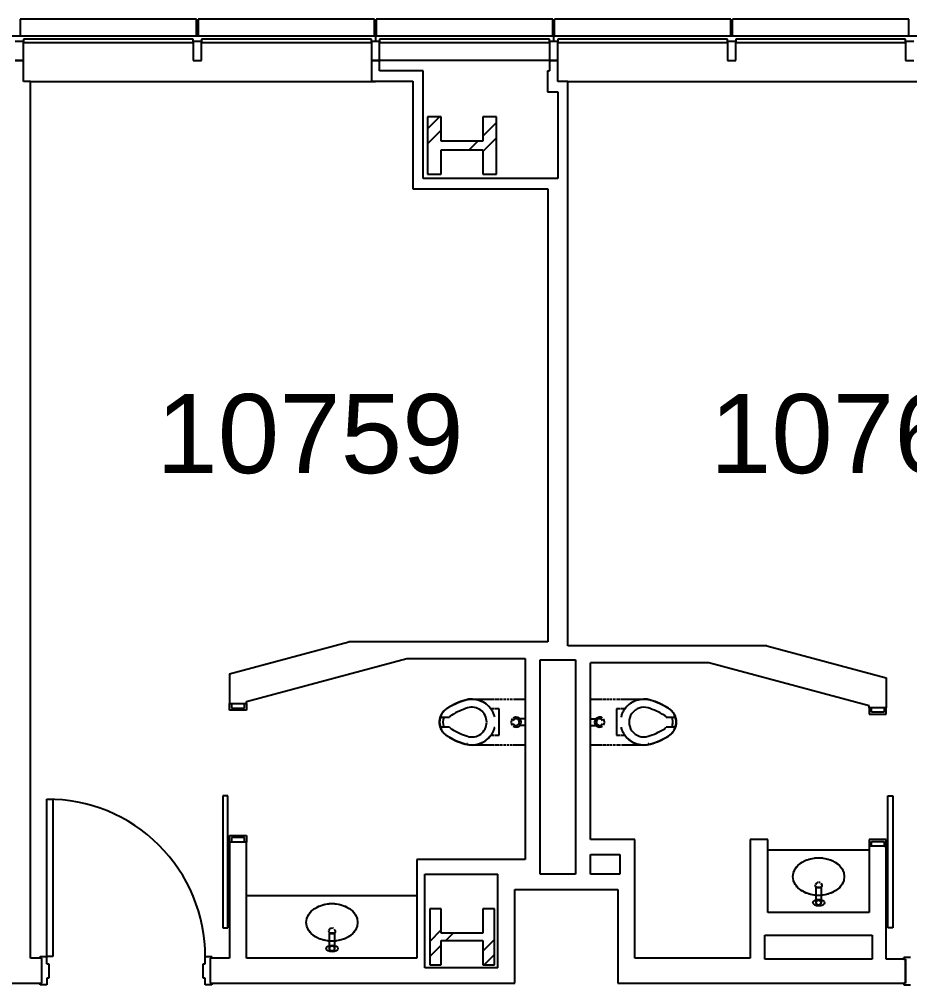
# Model space of a CAD drawing. Header units: inches. Extents: x -59 to 5673, y -29 to 4299.
# Drawn here: x 1363.3 to 1633.3, y 3964.6 to 4257.3 of the extents above; entities that cross this region are included whole.
import ezdxf

# ---------------------------------------------------------------- set-up
doc = ezdxf.new("R2010")
doc.units = ezdxf.units.IN
doc.header["$LTSCALE"] = 96
doc.header["$MEASUREMENT"] = 0
for name, color, linetype in [('A-ANNO-ROOM', 4, 'Continuous'), ('A-COLS', 5, 'Continuous'), ('A-DOOR', 2, 'Continuous'), ('A-FLOR-CASE', 3, 'Continuous'), ('A-FLOR-PFIX', 2, 'Continuous'), ('A-GLAZ', 2, 'Continuous'), ('A-WALL-FULL', 6, 'Continuous')]:
    doc.layers.add(name, color=color, linetype=linetype)
doc.styles.add('ARIAL', font='arial.ttf')

msp = doc.modelspace()

# ---------------------------------------------------------------- linework, layer by layer
at = {"layer": 'A-COLS'}
for p, q in [((1491.29, 4227.78), (1487.13, 4227.78)), ((1487.13, 4227.78), (1487.13, 4210.38)), ((1487.13, 4224.14), (1490.76, 4227.78)), ((1491.29, 4220.38), (1491.29, 4227.78)), ((1508.03, 4227.78), (1503.87, 4227.78)), ((1503.87, 4227.78), (1503.87, 4220.38)), ((1508.03, 4210.38), (1508.03, 4227.78)), ((1503.87, 4221.87), (1508.03, 4226.03)), ((1487.13, 4219.53), (1491.29, 4223.69)), ((1503.87, 4220.38), (1491.29, 4220.38)), ((1499.77, 4217.78), (1502.37, 4220.38)), ((1503.87, 4217.27), (1508.03, 4221.43)), ((1491.29, 4210.38), (1491.29, 4217.78)), ((1491.29, 4217.78), (1503.87, 4217.78)), ((1503.87, 4217.78), (1503.87, 4210.38)), ((1487.13, 4210.38), (1491.29, 4210.38)), ((1503.87, 4210.38), (1508.03, 4210.38)), ((1491.28, 3987.58), (1487.78, 3987.58)), ((1487.78, 3987.58), (1487.78, 3970.58)), ((1491.28, 3980.17), (1491.28, 3987.58)), ((1507.38, 3987.58), (1503.88, 3987.58)), ((1503.88, 3987.58), (1503.88, 3980.17)), ((1507.38, 3970.58), (1507.38, 3987.58)), ((1487.78, 3977.7), (1491.28, 3981.2)), ((1503.88, 3980.17), (1491.28, 3980.17)), ((1492.67, 3977.98), (1494.86, 3980.17)), ((1487.78, 3973.09), (1491.28, 3976.59)), ((1491.28, 3970.58), (1491.28, 3977.98)), ((1491.28, 3977.98), (1503.88, 3977.98)), ((1503.88, 3974.79), (1507.38, 3978.29)), ((1503.88, 3977.98), (1503.88, 3970.58)), ((1504.27, 3970.58), (1507.38, 3973.69)), ((1487.78, 3970.58), (1491.28, 3970.58)), ((1503.88, 3970.58), (1507.38, 3970.58))]:
    msp.add_line(p, q, dxfattribs=at)
at = {"layer": 'A-DOOR'}
for p, q in [((1427.08, 4049.83), (1427.7, 4049.83)), ((1427.08, 4047.83), (1427.08, 4049.83)), ((1427.7, 4049.83), (1427.7, 4048.45)), ((1431.58, 4049.83), (1432.2, 4049.83)), ((1431.58, 4048.45), (1431.58, 4049.83)), ((1432.2, 4049.83), (1432.2, 4047.83)), ((1432.2, 4047.83), (1427.08, 4047.83)), ((1427.7, 4048.45), (1431.58, 4048.45)), ((1621.7, 4048.58), (1621.08, 4048.58)), ((1621.08, 4048.58), (1621.08, 4046.58)), ((1621.08, 4046.58), (1626.2, 4046.58)), ((1621.7, 4047.2), (1621.7, 4048.58)), ((1625.58, 4047.2), (1621.7, 4047.2)), ((1625.58, 4048.58), (1625.58, 4047.2)), ((1626.2, 4048.58), (1625.58, 4048.58)), ((1626.2, 4046.58), (1626.2, 4048.58)), ((1371.7, 4020.83), (1373.45, 4020.83)), ((1371.7, 3973.08), (1371.7, 4020.83)), ((1373.45, 4020.83), (1373.45, 3973.08)), ((1426.58, 4021.83), (1425.08, 4021.83)), ((1425.08, 4021.83), (1425.08, 3981.83)), ((1426.58, 3981.83), (1426.58, 4021.83)), ((1626.7, 3981.83), (1626.7, 4021.83)), ((1626.7, 4021.83), (1628.2, 4021.83)), ((1628.2, 4021.83), (1628.2, 3981.83)), ((1427.08, 4009.83), (1432.2, 4009.83)), ((1427.08, 4007.83), (1427.08, 4009.83)), ((1427.7, 4007.83), (1427.08, 4007.83)), ((1427.7, 4009.2), (1427.7, 4007.83)), ((1431.58, 4009.2), (1427.7, 4009.2)), ((1431.58, 4007.83), (1431.58, 4009.2)), ((1432.2, 4007.83), (1431.58, 4007.83)), ((1432.2, 4009.83), (1432.2, 4007.83)), ((1621.08, 4008.58), (1621.08, 4006.58)), ((1626.2, 4008.58), (1621.08, 4008.58)), ((1621.7, 4006.58), (1621.7, 4007.95)), ((1621.7, 4007.95), (1625.58, 4007.95)), ((1625.58, 4007.95), (1625.58, 4006.58)), ((1626.2, 4006.58), (1626.2, 4008.58)), ((1625.58, 4006.58), (1626.2, 4006.58)), ((1425.08, 3981.83), (1426.58, 3981.83)), ((1628.2, 3981.83), (1626.7, 3981.83)), ((1369.7, 3973.08), (1371.7, 3973.08)), ((1369.7, 3972.58), (1369.7, 3973.08)), ((1369.7, 3972.58), (1369.7, 3972.83)), ((1373.45, 3973.08), (1371.7, 3973.08)), ((1371.7, 3970.89), (1371.7, 3973.08)), ((1419.7, 3973.08), (1421.7, 3973.08)), ((1419.7, 3972.83), (1419.7, 3973.08)), ((1419.7, 3970.89), (1419.7, 3972.83)), ((1421.7, 3972.58), (1421.7, 3973.08)), ((1631.58, 3972.33), (1631.58, 3972.83)), ((1633.58, 3972.83), (1631.58, 3972.83)), ((1370.2, 3972.58), (1369.7, 3972.58)), ((1370.2, 3965.08), (1370.2, 3972.58)), ((1371.7, 3970.89), (1372.32, 3970.89)), ((1372.32, 3970.89), (1372.32, 3966.51)), ((1419.08, 3970.89), (1419.7, 3970.89)), ((1419.08, 3966.51), (1419.08, 3970.89)), ((1421.2, 3972.58), (1421.2, 3965.08)), ((1421.7, 3972.58), (1421.2, 3972.58)), ((1631.58, 3972.33), (1632.08, 3972.33)), ((1632.08, 3972.33), (1632.08, 3965.08)), ((1369.7, 3965.08), (1370.2, 3965.08)), ((1369.7, 3964.58), (1369.7, 3965.08)), ((1371.7, 3964.58), (1369.7, 3964.58)), ((1371.7, 3966.51), (1371.7, 3964.58)), ((1372.32, 3966.51), (1371.7, 3966.51)), ((1419.7, 3966.51), (1419.08, 3966.51)), ((1419.7, 3964.58), (1419.7, 3966.51)), ((1421.7, 3964.58), (1419.7, 3964.58)), ((1421.2, 3965.08), (1421.7, 3965.08)), ((1421.7, 3965.08), (1421.7, 3964.58)), ((1632.08, 3965.08), (1631.58, 3965.08)), ((1631.58, 3965.08), (1631.58, 3964.58)), ((1631.58, 3964.58), (1633.58, 3964.58))]:
    msp.add_line(p, q, dxfattribs=at)
msp.add_arc((1371.92, 3973.04), 47.79, 0.0438, 90.2552, dxfattribs=at)
msp.add_arc((1371.92, 3973.04), 47.79, 0.0438, 90.2552, dxfattribs=at)
at = {"layer": 'A-FLOR-CASE'}
for p, q in [((1590.33, 4005.45), (1621.08, 4005.45)), ((1432.2, 3991.58), (1483.83, 3991.58))]:
    msp.add_line(p, q, dxfattribs=at)
at = {"layer": 'A-FLOR-PFIX'}
for p, q in [((1493.13, 4048.45), (1493.92, 4048.92)), ((1493.92, 4048.92), (1494.73, 4049.36)), ((1494.73, 4049.36), (1495.56, 4049.76)), ((1495.56, 4049.76), (1496.4, 4050.13)), ((1496.4, 4050.13), (1497.26, 4050.47)), ((1497.26, 4050.47), (1498.12, 4050.77)), ((1498.12, 4050.77), (1498.51, 4050.89)), ((1498.51, 4050.89), (1498.78, 4050.97)), ((1498.78, 4050.97), (1499.05, 4051.04)), ((1499.05, 4051.04), (1499.33, 4051.09)), ((1499.33, 4051.09), (1499.6, 4051.14)), ((1499.6, 4051.14), (1499.88, 4051.17)), ((1499.88, 4051.17), (1500.16, 4051.19)), ((1500.16, 4051.19), (1500.44, 4051.2)), ((1500.44, 4051.2), (1500.72, 4051.2)), ((1500.56, 4051.2), (1507.39, 4051.2)), ((1500.72, 4051.2), (1501, 4051.19)), ((1501, 4051.19), (1501.28, 4051.16)), ((1501.28, 4051.16), (1501.56, 4051.13)), ((1501.56, 4051.13), (1501.83, 4051.08)), ((1501.83, 4051.08), (1502.11, 4051.03)), ((1502.11, 4051.03), (1502.38, 4050.96)), ((1502.38, 4050.96), (1502.65, 4050.88)), ((1502.65, 4050.88), (1502.92, 4050.79)), ((1502.92, 4050.79), (1503.18, 4050.7)), ((1503.18, 4050.7), (1503.43, 4050.59)), ((1503.43, 4050.59), (1503.69, 4050.47)), ((1503.69, 4050.47), (1503.94, 4050.34)), ((1503.94, 4050.34), (1504.18, 4050.2)), ((1504.18, 4050.2), (1504.42, 4050.05)), ((1504.42, 4050.05), (1504.65, 4049.89)), ((1504.65, 4049.89), (1504.87, 4049.72)), ((1504.87, 4049.72), (1505.09, 4049.54)), ((1505.09, 4049.54), (1505.3, 4049.36)), ((1505.3, 4049.36), (1505.5, 4049.16)), ((1505.5, 4049.16), (1505.69, 4048.96)), ((1505.69, 4048.96), (1505.88, 4048.75)), ((1505.88, 4048.75), (1506.06, 4048.54)), ((1507.63, 4051.2), (1508.9, 4051.2)), ((1509.14, 4051.2), (1509.9, 4051.2)), ((1510.14, 4051.2), (1510.9, 4051.2)), ((1511.14, 4051.2), (1511.9, 4051.2)), ((1512.15, 4051.2), (1512.9, 4051.2)), ((1513.14, 4051.2), (1516.77, 4051.2)), ((1536.52, 4051.2), (1540.15, 4051.2)), ((1540.39, 4051.2), (1541.14, 4051.2)), ((1541.39, 4051.2), (1542.15, 4051.2)), ((1542.39, 4051.2), (1543.15, 4051.2)), ((1543.39, 4051.2), (1544.15, 4051.2)), ((1544.39, 4051.2), (1545.64, 4051.2)), ((1545.88, 4051.2), (1552.72, 4051.2)), ((1547.27, 4048.6), (1547.45, 4048.82)), ((1547.45, 4048.82), (1547.64, 4049.02)), ((1547.64, 4049.02), (1547.84, 4049.22)), ((1547.84, 4049.22), (1548.05, 4049.41)), ((1548.05, 4049.41), (1548.26, 4049.6)), ((1548.26, 4049.6), (1548.48, 4049.77)), ((1548.48, 4049.77), (1548.7, 4049.94)), ((1548.7, 4049.94), (1548.94, 4050.09)), ((1548.94, 4050.09), (1549.17, 4050.24)), ((1549.17, 4050.24), (1549.42, 4050.38)), ((1549.42, 4050.38), (1549.67, 4050.5)), ((1549.67, 4050.5), (1549.92, 4050.62)), ((1549.92, 4050.62), (1550.18, 4050.73)), ((1550.18, 4050.73), (1550.44, 4050.82)), ((1550.44, 4050.82), (1550.71, 4050.91)), ((1550.71, 4050.91), (1550.98, 4050.98)), ((1550.98, 4050.98), (1551.25, 4051.05)), ((1551.25, 4051.05), (1551.53, 4051.1)), ((1551.53, 4051.1), (1551.8, 4051.14)), ((1551.8, 4051.14), (1552.08, 4051.17)), ((1552.08, 4051.17), (1552.36, 4051.19)), ((1552.36, 4051.19), (1552.64, 4051.2)), ((1552.64, 4051.2), (1552.92, 4051.2)), ((1552.92, 4051.2), (1553.2, 4051.18)), ((1553.2, 4051.18), (1553.48, 4051.16)), ((1553.48, 4051.16), (1553.76, 4051.12)), ((1553.76, 4051.12), (1554.03, 4051.08)), ((1554.03, 4051.08), (1554.31, 4051.02)), ((1554.31, 4051.02), (1554.58, 4050.95)), ((1554.58, 4050.95), (1554.77, 4050.89)), ((1554.77, 4050.89), (1555.64, 4050.61)), ((1555.64, 4050.61), (1556.5, 4050.29)), ((1556.5, 4050.29), (1557.35, 4049.93)), ((1557.35, 4049.93), (1558.19, 4049.54)), ((1558.19, 4049.54), (1559, 4049.12)), ((1559, 4049.12), (1559.8, 4048.66)), ((1491.02, 4045.77), (1491.09, 4045.96)), ((1491.09, 4045.96), (1491.16, 4046.15)), ((1491.16, 4046.15), (1491.24, 4046.33)), ((1491.24, 4046.33), (1491.33, 4046.51)), ((1491.33, 4046.51), (1491.43, 4046.69)), ((1491.43, 4046.69), (1491.53, 4046.86)), ((1491.53, 4046.86), (1491.64, 4047.02)), ((1491.64, 4047.02), (1491.75, 4047.19)), ((1491.75, 4047.19), (1491.88, 4047.35)), ((1491.88, 4047.35), (1492.01, 4047.5)), ((1492.01, 4047.5), (1492.14, 4047.65)), ((1492.14, 4047.65), (1492.28, 4047.79)), ((1492.28, 4047.79), (1492.43, 4047.92)), ((1492.43, 4047.92), (1492.58, 4048.06)), ((1492.58, 4048.06), (1492.74, 4048.18)), ((1492.74, 4048.18), (1492.9, 4048.3)), ((1492.9, 4048.3), (1493.06, 4048.41)), ((1493.06, 4048.41), (1493.13, 4048.45)), ((1506.06, 4048.54), (1506.23, 4048.31)), ((1506.23, 4048.31), (1506.39, 4048.09)), ((1507.41, 4048.2), (1506.31, 4048.2)), ((1506.39, 4048.09), (1506.54, 4047.85)), ((1506.54, 4047.85), (1506.68, 4047.61)), ((1506.68, 4047.61), (1506.81, 4047.36)), ((1506.81, 4047.36), (1506.93, 4047.11)), ((1506.93, 4047.11), (1507.04, 4046.85)), ((1507.04, 4046.85), (1507.14, 4046.59)), ((1507.14, 4046.59), (1507.23, 4046.32)), ((1507.23, 4046.32), (1507.31, 4046.06)), ((1507.31, 4046.06), (1507.38, 4045.78)), ((1508.81, 4048.2), (1507.62, 4048.2)), ((1508.81, 4040.2), (1508.81, 4048.2)), ((1545.66, 4048.2), (1544.47, 4048.2)), ((1544.47, 4048.2), (1544.47, 4040.2)), ((1546.97, 4048.2), (1545.87, 4048.2)), ((1545.89, 4045.73), (1545.92, 4045.87)), ((1545.92, 4045.87), (1545.99, 4046.14)), ((1545.99, 4046.14), (1546.07, 4046.4)), ((1546.07, 4046.4), (1546.17, 4046.67)), ((1546.17, 4046.67), (1546.27, 4046.93)), ((1546.27, 4046.93), (1546.38, 4047.18)), ((1546.38, 4047.18), (1546.51, 4047.43)), ((1546.51, 4047.43), (1546.64, 4047.68)), ((1546.64, 4047.68), (1546.79, 4047.92)), ((1546.79, 4047.92), (1546.94, 4048.15)), ((1546.94, 4048.15), (1547.1, 4048.38)), ((1547.1, 4048.38), (1547.27, 4048.6)), ((1559.8, 4048.66), (1560.15, 4048.45)), ((1560.15, 4048.45), (1560.32, 4048.34)), ((1560.32, 4048.34), (1560.48, 4048.23)), ((1560.48, 4048.23), (1560.64, 4048.1)), ((1560.64, 4048.1), (1560.79, 4047.98)), ((1560.79, 4047.98), (1560.94, 4047.84)), ((1560.94, 4047.84), (1561.08, 4047.7)), ((1561.08, 4047.7), (1561.22, 4047.56)), ((1561.22, 4047.56), (1561.35, 4047.41)), ((1561.35, 4047.41), (1561.48, 4047.25)), ((1561.48, 4047.25), (1561.6, 4047.09)), ((1561.6, 4047.09), (1561.71, 4046.92)), ((1561.71, 4046.92), (1561.81, 4046.75)), ((1561.81, 4046.75), (1561.91, 4046.58)), ((1561.91, 4046.58), (1562, 4046.4)), ((1562, 4046.4), (1562.09, 4046.22)), ((1562.09, 4046.22), (1562.17, 4046.04)), ((1562.17, 4046.04), (1562.24, 4045.85)), ((1562.24, 4045.85), (1562.3, 4045.66)), ((1490.77, 4044.4), (1490.78, 4044.6)), ((1490.77, 4044.2), (1490.77, 4044.4)), ((1490.77, 4044.12), (1490.77, 4044.2)), ((1490.77, 4043.92), (1490.77, 4044.12)), ((1490.79, 4043.72), (1490.77, 4043.92)), ((1490.78, 4044.6), (1490.8, 4044.8)), ((1490.81, 4043.52), (1490.79, 4043.72)), ((1490.8, 4044.8), (1490.83, 4045)), ((1490.84, 4043.33), (1490.81, 4043.52)), ((1490.83, 4045), (1490.86, 4045.19)), ((1490.88, 4043.13), (1490.84, 4043.33)), ((1490.86, 4045.19), (1490.91, 4045.39)), ((1490.93, 4042.94), (1490.88, 4043.13)), ((1490.91, 4045.39), (1490.96, 4045.58)), ((1490.98, 4042.74), (1490.93, 4042.94)), ((1490.96, 4045.58), (1491.02, 4045.77)), ((1491, 4045.7), (1493.77, 4045.7)), ((1516.77, 4045.2), (1515.11, 4045.2)), ((1516.77, 4043.2), (1515.11, 4043.2)), ((1536.52, 4045.2), (1538.17, 4045.2)), ((1536.52, 4043.2), (1538.17, 4043.2)), ((1559.52, 4045.7), (1562.28, 4045.7)), ((1562.3, 4045.66), (1562.35, 4045.47)), ((1562.37, 4043.01), (1562.32, 4042.82)), ((1562.35, 4045.47), (1562.4, 4045.27)), ((1562.42, 4043.21), (1562.37, 4043.01)), ((1562.4, 4045.27), (1562.44, 4045.08)), ((1562.45, 4043.4), (1562.42, 4043.21)), ((1562.44, 4045.08), (1562.47, 4044.88)), ((1562.48, 4043.6), (1562.45, 4043.4)), ((1562.47, 4044.88), (1562.49, 4044.68)), ((1562.5, 4043.8), (1562.48, 4043.6)), ((1562.49, 4044.68), (1562.51, 4044.48)), ((1562.51, 4044), (1562.5, 4043.8)), ((1562.51, 4044.48), (1562.51, 4044.28)), ((1562.51, 4044.28), (1562.52, 4044.2)), ((1562.52, 4044.2), (1562.51, 4044)), ((1491.04, 4042.55), (1490.98, 4042.74)), ((1493.77, 4042.7), (1491, 4042.7)), ((1491.11, 4042.37), (1491.04, 4042.55)), ((1491.19, 4042.18), (1491.11, 4042.37)), ((1491.28, 4042), (1491.19, 4042.18)), ((1491.37, 4041.82), (1491.28, 4042)), ((1491.47, 4041.65), (1491.37, 4041.82)), ((1491.57, 4041.48), (1491.47, 4041.65)), ((1491.68, 4041.31), (1491.57, 4041.48)), ((1491.8, 4041.15), (1491.68, 4041.31)), ((1491.93, 4041), (1491.8, 4041.15)), ((1492.06, 4040.85), (1491.93, 4041)), ((1492.2, 4040.7), (1492.06, 4040.85)), ((1492.34, 4040.56), (1492.2, 4040.7)), ((1492.49, 4040.43), (1492.34, 4040.56)), ((1492.64, 4040.3), (1492.49, 4040.43)), ((1492.8, 4040.18), (1492.64, 4040.3)), ((1492.96, 4040.06), (1492.8, 4040.18)), ((1493.13, 4039.95), (1492.96, 4040.06)), ((1506.18, 4040.02), (1506.01, 4039.8)), ((1506.34, 4040.25), (1506.18, 4040.02)), ((1506.31, 4040.2), (1507.41, 4040.2)), ((1506.49, 4040.48), (1506.34, 4040.25)), ((1506.64, 4040.72), (1506.49, 4040.48)), ((1506.77, 4040.97), (1506.64, 4040.72)), ((1506.9, 4041.22), (1506.77, 4040.97)), ((1507.01, 4041.48), (1506.9, 4041.22)), ((1507.11, 4041.74), (1507.01, 4041.48)), ((1507.21, 4042), (1507.11, 4041.74)), ((1507.29, 4042.27), (1507.21, 4042)), ((1507.36, 4042.54), (1507.29, 4042.27)), ((1507.39, 4042.67), (1507.36, 4042.54)), ((1507.62, 4040.2), (1508.81, 4040.2)), ((1544.47, 4040.2), (1545.66, 4040.2)), ((1545.87, 4040.2), (1546.97, 4040.2)), ((1545.97, 4042.35), (1545.9, 4042.62)), ((1546.05, 4042.08), (1545.97, 4042.35)), ((1546.14, 4041.81), (1546.05, 4042.08)), ((1546.24, 4041.55), (1546.14, 4041.81)), ((1546.35, 4041.3), (1546.24, 4041.55)), ((1546.47, 4041.04), (1546.35, 4041.3)), ((1546.6, 4040.8), (1546.47, 4041.04)), ((1546.74, 4040.55), (1546.6, 4040.8)), ((1546.89, 4040.32), (1546.74, 4040.55)), ((1547.05, 4040.09), (1546.89, 4040.32)), ((1547.22, 4039.86), (1547.05, 4040.09)), ((1562.28, 4042.7), (1559.52, 4042.7)), ((1560.22, 4039.99), (1560.15, 4039.95)), ((1560.38, 4040.11), (1560.22, 4039.99)), ((1560.54, 4040.22), (1560.38, 4040.11)), ((1560.7, 4040.35), (1560.54, 4040.22)), ((1560.85, 4040.48), (1560.7, 4040.35)), ((1561, 4040.61), (1560.85, 4040.48)), ((1561.14, 4040.76), (1561, 4040.61)), ((1561.27, 4040.9), (1561.14, 4040.76)), ((1561.4, 4041.06), (1561.27, 4040.9)), ((1561.53, 4041.22), (1561.4, 4041.06)), ((1561.64, 4041.38), (1561.53, 4041.22)), ((1561.75, 4041.55), (1561.64, 4041.38)), ((1561.85, 4041.72), (1561.75, 4041.55)), ((1561.95, 4041.89), (1561.85, 4041.72)), ((1562.04, 4042.07), (1561.95, 4041.89)), ((1562.12, 4042.25), (1562.04, 4042.07)), ((1562.19, 4042.44), (1562.12, 4042.25)), ((1562.26, 4042.63), (1562.19, 4042.44)), ((1562.32, 4042.82), (1562.26, 4042.63)), ((1493.48, 4039.74), (1493.13, 4039.95)), ((1494.28, 4039.29), (1493.48, 4039.74)), ((1495.09, 4038.86), (1494.28, 4039.29)), ((1495.93, 4038.47), (1495.09, 4038.86)), ((1496.78, 4038.12), (1495.93, 4038.47)), ((1497.64, 4037.8), (1496.78, 4038.12)), ((1498.51, 4037.51), (1497.64, 4037.8)), ((1498.7, 4037.45), (1498.51, 4037.51)), ((1498.97, 4037.38), (1498.7, 4037.45)), ((1499.25, 4037.33), (1498.97, 4037.38)), ((1499.52, 4037.28), (1499.25, 4037.33)), ((1499.8, 4037.24), (1499.52, 4037.28)), ((1500.08, 4037.22), (1499.8, 4037.24)), ((1500.36, 4037.2), (1500.08, 4037.22)), ((1500.64, 4037.2), (1500.36, 4037.2)), ((1507.4, 4037.2), (1500.56, 4037.2)), ((1500.92, 4037.21), (1500.64, 4037.2)), ((1501.2, 4037.23), (1500.92, 4037.21)), ((1501.48, 4037.26), (1501.2, 4037.23)), ((1501.75, 4037.3), (1501.48, 4037.26)), ((1502.03, 4037.36), (1501.75, 4037.3)), ((1502.3, 4037.42), (1502.03, 4037.36)), ((1502.57, 4037.5), (1502.3, 4037.42)), ((1502.84, 4037.58), (1502.57, 4037.5)), ((1503.1, 4037.68), (1502.84, 4037.58)), ((1503.36, 4037.78), (1503.1, 4037.68)), ((1503.61, 4037.9), (1503.36, 4037.78)), ((1503.86, 4038.03), (1503.61, 4037.9)), ((1504.11, 4038.16), (1503.86, 4038.03)), ((1504.35, 4038.31), (1504.11, 4038.16)), ((1504.58, 4038.47), (1504.35, 4038.31)), ((1504.8, 4038.63), (1504.58, 4038.47)), ((1505.02, 4038.81), (1504.8, 4038.63)), ((1505.24, 4038.99), (1505.02, 4038.81)), ((1505.44, 4039.18), (1505.24, 4038.99)), ((1505.64, 4039.38), (1505.44, 4039.18)), ((1505.83, 4039.59), (1505.64, 4039.38)), ((1506.01, 4039.8), (1505.83, 4039.59)), ((1508.9, 4037.2), (1507.64, 4037.2)), ((1509.9, 4037.2), (1509.13, 4037.2)), ((1510.9, 4037.2), (1510.13, 4037.2)), ((1511.89, 4037.2), (1511.13, 4037.2)), ((1512.9, 4037.2), (1512.15, 4037.2)), ((1516.77, 4037.2), (1513.13, 4037.2)), ((1540.15, 4037.2), (1536.52, 4037.2)), ((1541.15, 4037.2), (1540.38, 4037.2)), ((1542.15, 4037.2), (1541.38, 4037.2)), ((1543.15, 4037.2), (1542.38, 4037.2)), ((1544.15, 4037.2), (1543.38, 4037.2)), ((1545.65, 4037.2), (1544.38, 4037.2)), ((1552.72, 4037.2), (1545.89, 4037.2)), ((1547.4, 4039.65), (1547.22, 4039.86)), ((1547.59, 4039.44), (1547.4, 4039.65)), ((1547.78, 4039.24), (1547.59, 4039.44)), ((1547.98, 4039.04), (1547.78, 4039.24)), ((1548.19, 4038.86), (1547.98, 4039.04)), ((1548.41, 4038.68), (1548.19, 4038.86)), ((1548.63, 4038.52), (1548.41, 4038.68)), ((1548.87, 4038.36), (1548.63, 4038.52)), ((1549.1, 4038.21), (1548.87, 4038.36)), ((1549.34, 4038.07), (1549.1, 4038.21)), ((1549.59, 4037.94), (1549.34, 4038.07)), ((1549.85, 4037.82), (1549.59, 4037.94)), ((1550.1, 4037.71), (1549.85, 4037.82)), ((1550.37, 4037.61), (1550.1, 4037.71)), ((1550.63, 4037.52), (1550.37, 4037.61)), ((1550.9, 4037.44), (1550.63, 4037.52)), ((1551.17, 4037.37), (1550.9, 4037.44)), ((1551.45, 4037.32), (1551.17, 4037.37)), ((1551.72, 4037.27), (1551.45, 4037.32)), ((1552, 4037.24), (1551.72, 4037.27)), ((1552.28, 4037.22), (1552, 4037.24)), ((1552.56, 4037.2), (1552.28, 4037.22)), ((1552.84, 4037.2), (1552.56, 4037.2)), ((1553.12, 4037.21), (1552.84, 4037.2)), ((1553.4, 4037.23), (1553.12, 4037.21)), ((1553.68, 4037.27), (1553.4, 4037.23)), ((1553.95, 4037.31), (1553.68, 4037.27)), ((1554.23, 4037.37), (1553.95, 4037.31)), ((1554.5, 4037.43), (1554.23, 4037.37)), ((1554.77, 4037.51), (1554.5, 4037.43)), ((1555.16, 4037.63), (1554.77, 4037.51)), ((1556.02, 4037.93), (1555.16, 4037.63)), ((1556.88, 4038.27), (1556.02, 4037.93)), ((1557.72, 4038.64), (1556.88, 4038.27)), ((1558.55, 4039.05), (1557.72, 4038.64)), ((1559.36, 4039.48), (1558.55, 4039.05)), ((1560.15, 4039.95), (1559.36, 4039.48)), ((1598.07, 3998.46), (1598.15, 3998.71)), ((1613.26, 3998.71), (1613.33, 3998.46)), ((1604.95, 3994.2), (1606.45, 3994.2)), ((1604.95, 3989.45), (1604.95, 3994.2)), ((1606.45, 3994.2), (1606.45, 3989.45)), ((1450.51, 3984.59), (1450.59, 3984.84)), ((1465.7, 3984.84), (1465.77, 3984.59)), ((1457.39, 3980.32), (1458.89, 3980.32)), ((1457.39, 3975.57), (1457.39, 3980.32)), ((1458.89, 3980.32), (1458.89, 3975.57))]:
    msp.add_line(p, q, dxfattribs=at)
for points in [[(1597.92, 3997.34), (1598.09, 3998.53), (1598.6, 3999.67), (1599.41, 4000.71), (1600.5, 4001.59), (1601.81, 4002.3), (1603.3, 4002.78), (1604.89, 4003.03), (1606.52, 4003.03), (1608.11, 4002.78), (1609.59, 4002.3), (1610.91, 4001.59), (1612, 4000.71), (1612.81, 3999.67), (1613.32, 3998.53), (1613.49, 3997.34)], [(1613.49, 3997.34), (1613.32, 3996.15), (1612.81, 3995.02), (1612, 3993.98), (1610.91, 3993.09), (1609.59, 3992.39), (1608.11, 3991.9), (1606.52, 3991.66), (1604.89, 3991.66), (1603.3, 3991.9), (1601.81, 3992.39), (1600.5, 3993.09), (1599.41, 3993.98), (1598.6, 3995.02), (1598.09, 3996.15), (1597.92, 3997.34)], [(1606.31, 3993.89), (1605.39, 3993.9), (1604.87, 3994.25), (1604.71, 3994.65), (1604.73, 3994.8)], [(1606.38, 3995.33), (1606.67, 3994.85), (1606.67, 3994.37), (1606.48, 3994.02), (1606.31, 3993.89)], [(1450.36, 3983.47), (1450.53, 3984.66), (1451.03, 3985.79), (1451.85, 3986.83), (1452.93, 3987.72), (1454.25, 3988.42), (1455.74, 3988.91), (1457.33, 3989.16), (1458.95, 3989.16), (1460.55, 3988.91), (1462.03, 3988.42), (1463.35, 3987.72), (1464.44, 3986.83), (1465.25, 3985.79), (1465.75, 3984.66), (1465.92, 3983.47)], [(1465.92, 3983.47), (1465.75, 3982.28), (1465.25, 3981.14), (1464.44, 3980.11), (1463.35, 3979.22), (1462.03, 3978.52), (1460.55, 3978.03), (1458.95, 3977.78), (1457.33, 3977.78), (1455.74, 3978.03), (1454.25, 3978.52), (1452.93, 3979.22), (1451.85, 3980.11), (1451.03, 3981.14), (1450.53, 3982.28), (1450.36, 3983.47)], [(1458.82, 3981.46), (1459.1, 3980.97), (1459.1, 3980.49), (1458.92, 3980.14), (1458.75, 3980.01)], [(1458.75, 3980.01), (1457.83, 3980.02), (1457.31, 3980.37), (1457.15, 3980.78), (1457.16, 3980.93)]]:
    msp.add_lwpolyline(points, dxfattribs=at)
for centre in [(1605.7, 3989.45), (1458.14, 3975.57)]:
    msp.add_circle(centre, 0.75, dxfattribs=at)
for centre, radius, start, end in [((1505.25, 4028.9), 23, 107.0353, 121.8005), ((1500.56, 4044.2), 7, 34.8499, 107.0353), ((1552.72, 4044.2), 7, 72.9647, 145.1501), ((1548.03, 4028.9), 23, 58.1995, 72.9647), ((1495.77, 4044.2), 5, 121.8005, 238.1995), ((1495.77, 4044.2), 2.5, 121.8005, 143.1301), ((1505.25, 4028.9), 20.5, 107.0353, 121.8005), ((1500.56, 4044.2), 4.5, 0, 107.0353), ((1552.72, 4044.2), 4.5, 72.9647, 287.0353), ((1548.03, 4028.9), 20.5, 58.1995, 72.9647), ((1557.52, 4044.2), 2.5, 36.8699, 58.1995), ((1557.52, 4044.2), 5, 0, 58.1995), ((1495.77, 4044.2), 4, 157.7775, 202.2225), ((1500.56, 4044.2), 4.5, 252.9647, 0), ((1513.99, 4044.2), 1.5, 139.5824, 220.0375), ((1513.98, 4044.2), 0.996, 202.6886, 157.3114), ((1513.99, 4044.2), 1.5, 234.6633, 90), ((1513.99, 4044.2), 1.5, 90, 125.3367), ((1539.29, 4044.2), 1.5, 54.6633, 305.3367), ((1539.3, 4044.2), 0.996, 22.6886, 337.3114), ((1539.29, 4044.2), 1.5, 319.5824, 40.0375), ((1557.52, 4044.2), 5, 301.8005, 0), ((1557.52, 4044.2), 4, 0, 22.2225), ((1557.52, 4044.2), 4, 337.7775, 0), ((1495.77, 4044.2), 2.5, 216.8699, 238.1995), ((1505.25, 4059.5), 20.5, 238.1995, 252.9647), ((1500.56, 4044.2), 7, 252.9647, 325.1501), ((1552.72, 4044.2), 7, 214.8499, 287.0353), ((1548.03, 4059.5), 20.5, 287.0353, 301.8005), ((1557.52, 4044.2), 2.5, 301.8005, 323.1301), ((1505.25, 4059.5), 23, 238.1995, 252.9647), ((1499.06, 4038.2), 0.5, 270, 290), ((1554.22, 4038.2), 0.5, 250, 270), ((1548.03, 4059.5), 23, 287.0353, 301.8005), ((1605.7, 3994.59), 1, 91.4853, 162), ((1605.7, 3994.59), 1, 62.4389, 80.9999), ((1458.14, 3980.72), 1, 91.4853, 162), ((1458.14, 3980.72), 1, 62.4389, 80.9999)]:
    msp.add_arc(centre, radius, start, end, dxfattribs=at)
for centre in [(1605.75, 3989.44), (1458.18, 3975.57)]:
    msp.add_ellipse(centre, major_axis=(1.75, 0), ratio=0.571429, dxfattribs=at)
for points, knots in [([(1601.14, 4001.97), (1601.17, 4001.99), (1601.47, 4002.14), (1601.79, 4002.29), (1602.08, 4002.4)], [4.0945479, 4.0945479, 4.0945479, 4.0945479, 4.1082365, 4.2352464, 4.2352464, 4.2352464, 4.2352464]), ([(1602.69, 4002.61), (1602.76, 4002.63), (1603.08, 4002.73), (1603.4, 4002.81), (1603.65, 4002.86)], [4.3201203, 4.3201203, 4.3201203, 4.3201203, 4.3498975, 4.4498221, 4.4498221, 4.4498221, 4.4498221]), ([(1604.36, 4002.98), (1604.49, 4002.99), (1604.81, 4003.03), (1605.14, 4003.05), (1605.33, 4003.06)], [4.541704, 4.541704, 4.541704, 4.541704, 4.5915585, 4.6652167, 4.6652167, 4.6652167, 4.6652167]), ([(1606.08, 4003.06), (1606.27, 4003.05), (1606.6, 4003.03), (1606.92, 4002.99), (1607.05, 4002.98)], [4.7595613, 4.7595613, 4.7595613, 4.7595613, 4.8332195, 4.883074, 4.883074, 4.883074, 4.883074]), ([(1607.75, 4002.86), (1608.01, 4002.81), (1608.33, 4002.73), (1608.65, 4002.63), (1608.72, 4002.61)], [4.9749558, 4.9749558, 4.9749558, 4.9749558, 5.0748804, 5.1046577, 5.1046577, 5.1046577, 5.1046577]), ([(1609.33, 4002.4), (1609.62, 4002.29), (1609.94, 4002.14), (1610.24, 4001.99), (1610.27, 4001.97)], [5.1895316, 5.1895316, 5.1895316, 5.1895316, 5.3165414, 5.3302301, 5.3302301, 5.3302301, 5.3302301]), ([(1598.11, 3998.58), (1598.12, 3998.61), (1598.24, 3999.01), (1598.43, 3999.39), (1598.64, 3999.74)], [3.3659921, 3.3659921, 3.3659921, 3.3659921, 3.3832536, 3.5832545, 3.5832545, 3.5832545, 3.5832545]), ([(1598.66, 3999.77), (1598.7, 3999.83), (1598.94, 4000.19), (1599.24, 4000.53), (1599.51, 4000.8)], [3.5903916, 3.5903916, 3.5903916, 3.5903916, 3.6249146, 3.8026973, 3.8026973, 3.8026973, 3.8026973]), ([(1599.83, 4001.09), (1599.83, 4001.09), (1600.09, 4001.31), (1600.38, 4001.52), (1600.68, 4001.71)], [3.8663935, 3.8663935, 3.8663935, 3.8663935, 3.8665756, 4.0199157, 4.0199157, 4.0199157, 4.0199157]), ([(1610.73, 4001.71), (1611.03, 4001.52), (1611.32, 4001.31), (1611.58, 4001.09), (1611.58, 4001.09)], [5.4048623, 5.4048623, 5.4048623, 5.4048623, 5.5582024, 5.5583845, 5.5583845, 5.5583845, 5.5583845]), ([(1611.89, 4000.8), (1612.17, 4000.53), (1612.45, 4000.19), (1612.71, 3999.83), (1612.75, 3999.77)], [5.6220806, 5.6220806, 5.6220806, 5.6220806, 5.7998634, 5.8343864, 5.8343864, 5.8343864, 5.8343864]), ([(1612.77, 3999.74), (1612.98, 3999.39), (1613.19, 3999.01), (1613.29, 3998.61), (1613.29, 3998.58)], [5.8415235, 5.8415235, 5.8415235, 5.8415235, 6.0415243, 6.0587858, 6.0587858, 6.0587858, 6.0587858]), ([(1598.64, 3994.95), (1598.43, 3995.29), (1598.22, 3995.68), (1598.12, 3996.07), (1598.12, 3996.11)], [2.6999308, 2.6999308, 2.6999308, 2.6999308, 2.8999317, 2.9171932, 2.9171932, 2.9171932, 2.9171932]), ([(1613.3, 3996.11), (1613.29, 3996.07), (1613.17, 3995.68), (1612.98, 3995.29), (1612.77, 3994.95)], [0.2243995, 0.2243995, 0.2243995, 0.2243995, 0.241661, 0.4416618, 0.4416618, 0.4416618, 0.4416618]), ([(1599.51, 3993.89), (1599.24, 3994.15), (1598.96, 3994.5), (1598.7, 3994.86), (1598.66, 3994.91)], [2.480488, 2.480488, 2.480488, 2.480488, 2.6582707, 2.6927937, 2.6927937, 2.6927937, 2.6927937]), ([(1600.68, 3992.98), (1600.38, 3993.17), (1600.09, 3993.38), (1599.83, 3993.6), (1599.83, 3993.6)], [2.2632696, 2.2632696, 2.2632696, 2.2632696, 2.4166097, 2.4167919, 2.4167919, 2.4167919, 2.4167919]), ([(1611.58, 3993.6), (1611.58, 3993.6), (1611.32, 3993.38), (1611.03, 3993.17), (1610.73, 3992.98)], [0.7248008, 0.7248008, 0.7248008, 0.7248008, 0.7249829, 0.878323, 0.878323, 0.878323, 0.878323]), ([(1612.74, 3994.92), (1612.71, 3994.86), (1612.47, 3994.5), (1612.17, 3994.15), (1611.89, 3993.89)], [0.448799, 0.448799, 0.448799, 0.448799, 0.4833219, 0.6611047, 0.6611047, 0.6611047, 0.6611047]), ([(1602.08, 3992.29), (1601.79, 3992.4), (1601.47, 3992.54), (1601.17, 3992.7), (1601.14, 3992.72)], [2.0479389, 2.0479389, 2.0479389, 2.0479389, 2.1749488, 2.1886374, 2.1886374, 2.1886374, 2.1886374]), ([(1603.65, 3991.83), (1603.4, 3991.88), (1603.07, 3991.96), (1602.76, 3992.05), (1602.69, 3992.07)], [1.8333632, 1.8333632, 1.8333632, 1.8333632, 1.9332878, 1.963065, 1.963065, 1.963065, 1.963065]), ([(1605.33, 3991.63), (1605.14, 3991.64), (1604.81, 3991.66), (1604.49, 3991.69), (1604.36, 3991.71)], [1.6179686, 1.6179686, 1.6179686, 1.6179686, 1.6916268, 1.7414813, 1.7414813, 1.7414813, 1.7414813]), ([(1607.05, 3991.71), (1606.92, 3991.69), (1606.6, 3991.66), (1606.27, 3991.64), (1606.08, 3991.63)], [1.4001113, 1.4001113, 1.4001113, 1.4001113, 1.4499658, 1.523624, 1.523624, 1.523624, 1.523624]), ([(1608.72, 3992.07), (1608.65, 3992.05), (1608.33, 3991.96), (1608.01, 3991.88), (1607.75, 3991.83)], [1.1785276, 1.1785276, 1.1785276, 1.1785276, 1.2083049, 1.3082295, 1.3082295, 1.3082295, 1.3082295]), ([(1610.27, 3992.72), (1610.24, 3992.7), (1609.94, 3992.54), (1609.62, 3992.4), (1609.33, 3992.29)], [0.9529552, 0.9529552, 0.9529552, 0.9529552, 0.9666439, 1.0936537, 1.0936537, 1.0936537, 1.0936537]), ([(1452.27, 3987.21), (1452.27, 3987.21), (1452.53, 3987.43), (1452.81, 3987.64), (1453.12, 3987.83)], [3.8663935, 3.8663935, 3.8663935, 3.8663935, 3.8665756, 4.0199157, 4.0199157, 4.0199157, 4.0199157]), ([(1453.58, 3988.1), (1453.61, 3988.11), (1453.91, 3988.27), (1454.22, 3988.41), (1454.52, 3988.53)], [4.0945479, 4.0945479, 4.0945479, 4.0945479, 4.1082365, 4.2352464, 4.2352464, 4.2352464, 4.2352464]), ([(1455.12, 3988.74), (1455.2, 3988.76), (1455.51, 3988.85), (1455.84, 3988.93), (1456.09, 3988.98)], [4.3201203, 4.3201203, 4.3201203, 4.3201203, 4.3498975, 4.4498221, 4.4498221, 4.4498221, 4.4498221]), ([(1456.8, 3989.1), (1456.93, 3989.12), (1457.25, 3989.15), (1457.57, 3989.17), (1457.77, 3989.18)], [4.541704, 4.541704, 4.541704, 4.541704, 4.5915585, 4.6652167, 4.6652167, 4.6652167, 4.6652167]), ([(1458.51, 3989.18), (1458.71, 3989.17), (1459.03, 3989.15), (1459.35, 3989.12), (1459.48, 3989.1)], [4.7595613, 4.7595613, 4.7595613, 4.7595613, 4.8332195, 4.883074, 4.883074, 4.883074, 4.883074]), ([(1460.19, 3988.98), (1460.45, 3988.93), (1460.77, 3988.85), (1461.09, 3988.76), (1461.16, 3988.74)], [4.9749558, 4.9749558, 4.9749558, 4.9749558, 5.0748804, 5.1046577, 5.1046577, 5.1046577, 5.1046577]), ([(1461.76, 3988.53), (1462.06, 3988.41), (1462.37, 3988.27), (1462.67, 3988.11), (1462.7, 3988.1)], [5.1895316, 5.1895316, 5.1895316, 5.1895316, 5.3165414, 5.3302301, 5.3302301, 5.3302301, 5.3302301]), ([(1463.16, 3987.83), (1463.47, 3987.64), (1463.76, 3987.43), (1464.02, 3987.21), (1464.02, 3987.21)], [5.4048623, 5.4048623, 5.4048623, 5.4048623, 5.5582024, 5.5583845, 5.5583845, 5.5583845, 5.5583845]), ([(1450.55, 3984.71), (1450.56, 3984.74), (1450.68, 3985.13), (1450.86, 3985.52), (1451.08, 3985.86)], [3.3659921, 3.3659921, 3.3659921, 3.3659921, 3.3832536, 3.5832545, 3.5832545, 3.5832545, 3.5832545]), ([(1451.1, 3985.9), (1451.14, 3985.96), (1451.38, 3986.32), (1451.67, 3986.66), (1451.95, 3986.93)], [3.5903916, 3.5903916, 3.5903916, 3.5903916, 3.6249146, 3.8026973, 3.8026973, 3.8026973, 3.8026973]), ([(1464.33, 3986.93), (1464.61, 3986.66), (1464.89, 3986.31), (1465.15, 3985.96), (1465.19, 3985.9)], [5.6220806, 5.6220806, 5.6220806, 5.6220806, 5.7998634, 5.8343864, 5.8343864, 5.8343864, 5.8343864]), ([(1465.21, 3985.86), (1465.42, 3985.52), (1465.63, 3985.13), (1465.72, 3984.74), (1465.73, 3984.71)], [5.8415235, 5.8415235, 5.8415235, 5.8415235, 6.0415243, 6.0587858, 6.0587858, 6.0587858, 6.0587858]), ([(1451.08, 3981.08), (1450.86, 3981.42), (1450.65, 3981.8), (1450.56, 3982.2), (1450.55, 3982.23)], [2.6999308, 2.6999308, 2.6999308, 2.6999308, 2.8999317, 2.9171932, 2.9171932, 2.9171932, 2.9171932]), ([(1465.74, 3982.23), (1465.73, 3982.2), (1465.6, 3981.8), (1465.42, 3981.42), (1465.21, 3981.08)], [0.2243995, 0.2243995, 0.2243995, 0.2243995, 0.241661, 0.4416618, 0.4416618, 0.4416618, 0.4416618]), ([(1451.95, 3980.01), (1451.67, 3980.28), (1451.39, 3980.62), (1451.13, 3980.98), (1451.09, 3981.04)], [2.480488, 2.480488, 2.480488, 2.480488, 2.6582707, 2.6927937, 2.6927937, 2.6927937, 2.6927937]), ([(1453.12, 3979.11), (1452.81, 3979.3), (1452.52, 3979.5), (1452.27, 3979.73), (1452.27, 3979.73)], [2.2632696, 2.2632696, 2.2632696, 2.2632696, 2.4166097, 2.4167919, 2.4167919, 2.4167919, 2.4167919]), ([(1454.52, 3978.41), (1454.22, 3978.53), (1453.91, 3978.67), (1453.61, 3978.83), (1453.58, 3978.84)], [2.0479389, 2.0479389, 2.0479389, 2.0479389, 2.1749488, 2.1886374, 2.1886374, 2.1886374, 2.1886374]), ([(1462.7, 3978.84), (1462.67, 3978.83), (1462.37, 3978.67), (1462.06, 3978.53), (1461.76, 3978.41)], [0.9529552, 0.9529552, 0.9529552, 0.9529552, 0.9666439, 1.0936537, 1.0936537, 1.0936537, 1.0936537]), ([(1464.02, 3979.73), (1464.02, 3979.73), (1463.76, 3979.51), (1463.47, 3979.3), (1463.16, 3979.11)], [0.7248008, 0.7248008, 0.7248008, 0.7248008, 0.7249829, 0.878323, 0.878323, 0.878323, 0.878323]), ([(1465.18, 3981.04), (1465.14, 3980.98), (1464.9, 3980.62), (1464.61, 3980.28), (1464.33, 3980.01)], [0.448799, 0.448799, 0.448799, 0.448799, 0.4833219, 0.6611047, 0.6611047, 0.6611047, 0.6611047]), ([(1456.09, 3977.95), (1455.84, 3978), (1455.51, 3978.08), (1455.2, 3978.18), (1455.12, 3978.2)], [1.8333632, 1.8333632, 1.8333632, 1.8333632, 1.9332878, 1.963065, 1.963065, 1.963065, 1.963065]), ([(1457.77, 3977.76), (1457.57, 3977.76), (1457.25, 3977.78), (1456.93, 3977.82), (1456.8, 3977.84)], [1.6179686, 1.6179686, 1.6179686, 1.6179686, 1.6916268, 1.7414813, 1.7414813, 1.7414813, 1.7414813]), ([(1459.48, 3977.84), (1459.35, 3977.82), (1459.03, 3977.78), (1458.71, 3977.76), (1458.51, 3977.76)], [1.4001113, 1.4001113, 1.4001113, 1.4001113, 1.4499658, 1.523624, 1.523624, 1.523624, 1.523624]), ([(1461.16, 3978.2), (1461.09, 3978.18), (1460.77, 3978.08), (1460.45, 3978), (1460.19, 3977.95)], [1.1785276, 1.1785276, 1.1785276, 1.1785276, 1.2083049, 1.3082295, 1.3082295, 1.3082295, 1.3082295])]:
    msp.add_open_spline(points, degree=3, knots=knots, dxfattribs=at)
at = {"layer": 'A-GLAZ'}
for p, q in [((1363.58, 4257.33), (1363.58, 4252.33)), ((1417.08, 4257.33), (1363.58, 4257.33)), ((1417.08, 4252.33), (1417.08, 4257.33)), ((1417.58, 4257.33), (1417.58, 4252.33)), ((1471.08, 4257.33), (1417.58, 4257.33)), ((1471.08, 4252.33), (1471.08, 4257.33)), ((1471.58, 4257.33), (1471.58, 4252.33)), ((1525.08, 4257.33), (1471.58, 4257.33)), ((1525.08, 4252.33), (1525.08, 4257.33)), ((1579.08, 4257.33), (1525.58, 4257.33)), ((1525.58, 4252.33), (1525.58, 4257.33)), ((1579.08, 4252.33), (1579.08, 4257.33)), ((1633.08, 4257.33), (1579.58, 4257.33)), ((1579.58, 4252.33), (1579.58, 4257.33)), ((1633.08, 4252.33), (1633.08, 4257.33)), ((878.59, 4252.33), (2036.33, 4252.33)), ((1416.08, 4251.33), (1364.58, 4251.33)), ((1364.58, 4251.33), (1364.58, 4250.33)), ((1416.08, 4250.33), (1416.08, 4251.33)), ((1470.08, 4251.33), (1418.58, 4251.33)), ((1418.58, 4251.33), (1418.58, 4250.33)), ((1470.08, 4250.33), (1470.08, 4251.33)), ((1471.33, 4252.33), (1471.33, 4250.58)), ((1524.08, 4251.33), (1472.58, 4251.33)), ((1472.58, 4251.33), (1472.58, 4250.33)), ((1524.08, 4250.33), (1524.08, 4251.33)), ((1525.33, 4252.33), (1525.33, 4250.58)), ((1578.08, 4251.33), (1526.58, 4251.33)), ((1526.58, 4251.33), (1526.58, 4250.33)), ((1578.08, 4250.33), (1578.08, 4251.33)), ((1632.08, 4251.33), (1580.58, 4251.33)), ((1580.58, 4251.33), (1580.58, 4250.33)), ((1632.08, 4250.33), (1632.08, 4251.33)), ((1364.58, 4250.33), (1416.08, 4250.33)), ((1418.58, 4250.33), (1470.08, 4250.33)), ((1472.58, 4250.33), (1524.08, 4250.33)), ((1526.58, 4250.33), (1578.08, 4250.33)), ((1580.58, 4250.33), (1632.08, 4250.33)), ((1524.08, 4244.83), (1472.58, 4244.83)), ((1366.74, 4238.45), (1471.33, 4238.45)), ((1471.33, 4238.58), (1471.33, 4238.45)), ((1529.7, 4238.45), (1686.08, 4238.45))]:
    msp.add_line(p, q, dxfattribs=at)
at = {"layer": 'A-GLAZ', "extrusion": (0, 0, -1)}
for p, q in [((1364.58, 4250.58), (1362.08, 4250.58)), ((1364.58, 4244.83), (1364.58, 4250.58)), ((1418.58, 4250.58), (1416.08, 4250.58)), ((1416.08, 4250.58), (1416.08, 4244.83)), ((1418.58, 4244.83), (1418.58, 4250.58)), ((1472.58, 4250.58), (1470.08, 4250.58)), ((1470.08, 4250.58), (1470.08, 4244.83)), ((1472.58, 4244.83), (1472.58, 4250.58)), ((1526.58, 4250.58), (1524.08, 4250.58)), ((1524.08, 4250.58), (1524.08, 4244.83)), ((1526.58, 4244.83), (1526.58, 4250.58)), ((1580.58, 4250.58), (1578.08, 4250.58)), ((1578.08, 4250.58), (1578.08, 4244.83)), ((1580.58, 4244.83), (1580.58, 4250.58)), ((1634.58, 4250.58), (1632.08, 4250.58)), ((1632.08, 4250.58), (1632.08, 4244.83)), ((1362.08, 4244.83), (1364.58, 4244.83)), ((1416.08, 4244.83), (1418.58, 4244.83)), ((1470.08, 4244.83), (1472.58, 4244.83)), ((1524.08, 4244.83), (1526.58, 4244.83)), ((1578.08, 4244.83), (1580.58, 4244.83)), ((1632.08, 4244.83), (1634.58, 4244.83))]:
    msp.add_line(p, q, dxfattribs=at)
at = {"layer": 'A-WALL-FULL'}
for p, q in [((1364.58, 4244.83), (1362.08, 4244.83)), ((1364.58, 4238.45), (1364.58, 4244.83)), ((1470.08, 4244.83), (1470.08, 4241.7)), ((1472.58, 4244.83), (1470.08, 4244.83)), ((1472.58, 4241.7), (1472.58, 4244.83)), ((1524.08, 4244.83), (1524.08, 4241.7)), ((1526.58, 4244.83), (1524.08, 4244.83)), ((1526.58, 4238.45), (1526.58, 4244.83)), ((1470.08, 4241.7), (1470.08, 4238.58)), ((1485.83, 4241.7), (1472.58, 4241.7)), ((1485.83, 4209.08), (1485.83, 4241.7)), ((1523.45, 4241.7), (1524.08, 4241.7)), ((1523.45, 4241.7), (1523.45, 4235.33)), ((1366.7, 4238.45), (1364.58, 4238.45)), ((1366.7, 3972.58), (1366.7, 4238.45)), ((1470.08, 4238.58), (1482.7, 4238.58)), ((1482.7, 4238.58), (1482.7, 4205.95)), ((1529.7, 4238.45), (1526.58, 4238.45)), ((1529.7, 4067.33), (1529.7, 4238.45)), ((1523.45, 4235.33), (1526.58, 4235.33)), ((1526.58, 4235.33), (1526.58, 4209.08)), ((1526.58, 4209.08), (1485.83, 4209.08)), ((1482.7, 4205.95), (1523.58, 4205.95)), ((1523.58, 4205.95), (1523.58, 4068.58)), ((1427.08, 4058.88), (1463.28, 4068.58)), ((1523.58, 4068.58), (1463.28, 4068.58)), ((1590, 4067.33), (1529.7, 4067.33)), ((1590, 4067.33), (1626.2, 4057.63)), ((1432.2, 4050.41), (1480.86, 4063.45)), ((1480.86, 4063.45), (1516.77, 4063.45)), ((1516.77, 4063.45), (1516.77, 4002.58)), ((1521.27, 3998.08), (1521.27, 4063.08)), ((1521.27, 4063.08), (1532.02, 4063.08)), ((1532.02, 4063.08), (1532.02, 3998.08)), ((1572.42, 4062.2), (1536.52, 4062.2)), ((1536.52, 4008.58), (1536.52, 4062.2)), ((1621.08, 4049.16), (1572.42, 4062.2)), ((1427.08, 4058.88), (1427.08, 4049.83)), ((1626.2, 4057.63), (1626.2, 4048.58)), ((1427.08, 4049.83), (1432.2, 4049.83)), ((1432.2, 4049.83), (1432.2, 4050.41)), ((1621.08, 4048.58), (1621.08, 4049.16)), ((1626.2, 4048.58), (1621.08, 4048.58)), ((1427.08, 4007.83), (1427.08, 3972.58)), ((1432.2, 4007.83), (1427.08, 4007.83)), ((1432.2, 3972.58), (1432.2, 4007.83)), ((1549.95, 4008.58), (1536.52, 4008.58)), ((1549.95, 3972.58), (1549.95, 4008.58)), ((1590.33, 4008.58), (1584.95, 4008.58)), ((1584.95, 4008.58), (1584.95, 3972.58)), ((1590.33, 3986.45), (1590.33, 4008.58)), ((1626.2, 4006.58), (1621.08, 4006.58)), ((1621.08, 4006.58), (1621.08, 3986.45)), ((1626.2, 3972.33), (1626.2, 4006.58)), ((1516.77, 4002.58), (1483.83, 4002.58)), ((1483.83, 4002.58), (1483.83, 3972.58)), ((1521.27, 3998.08), (1521.27, 4002.58)), ((1536.52, 4004.08), (1545.45, 4004.08)), ((1536.52, 3998.08), (1536.52, 4004.08)), ((1545.45, 4004.08), (1545.45, 3998.08)), ((1486.33, 3998.08), (1508.45, 3998.08)), ((1486.33, 3969.7), (1486.33, 3998.08)), ((1508.45, 3969.7), (1508.45, 3998.08)), ((1532.02, 3998.08), (1521.27, 3998.08)), ((1545.45, 3998.08), (1536.52, 3998.08)), ((1513.58, 3965.08), (1513.58, 3993.45)), ((1513.58, 3993.45), (1544.83, 3993.45)), ((1544.83, 3993.45), (1544.83, 3965.08)), ((1621.08, 3986.45), (1590.33, 3986.45)), ((1589.45, 3979.58), (1621.95, 3979.58)), ((1589.45, 3972.33), (1589.45, 3979.58)), ((1621.95, 3979.58), (1621.95, 3972.33)), ((1370.2, 3972.58), (1366.7, 3972.58)), ((1370.2, 3965.08), (1370.2, 3972.58)), ((1427.08, 3972.58), (1421.2, 3972.58)), ((1421.2, 3972.58), (1421.2, 3965.08)), ((1483.83, 3972.58), (1432.2, 3972.58)), ((1508.45, 3969.7), (1486.33, 3969.7)), ((1584.95, 3972.58), (1549.95, 3972.58)), ((1621.95, 3972.33), (1589.45, 3972.33)), ((1632.08, 3972.33), (1626.2, 3972.33)), ((1632.08, 3965.08), (1632.08, 3972.33)), ((1357.08, 3965.08), (1370.2, 3965.08)), ((1421.2, 3965.08), (1513.58, 3965.08)), ((1544.83, 3965.08), (1545.45, 3965.08)), ((1545.45, 3965.08), (1632.08, 3965.08))]:
    msp.add_line(p, q, dxfattribs=at)

# ---------------------------------------------------------------- texts
at = {"layer": 'A-ANNO-ROOM', "style": 'ARIAL'}
for s, p in [('10759', (1404.85, 4119.7)), ('10763', (1572.72, 4119.7))]:
    msp.add_text(s, height=24, dxfattribs=at).set_placement(p)

doc.saveas('drawing.dxf')
